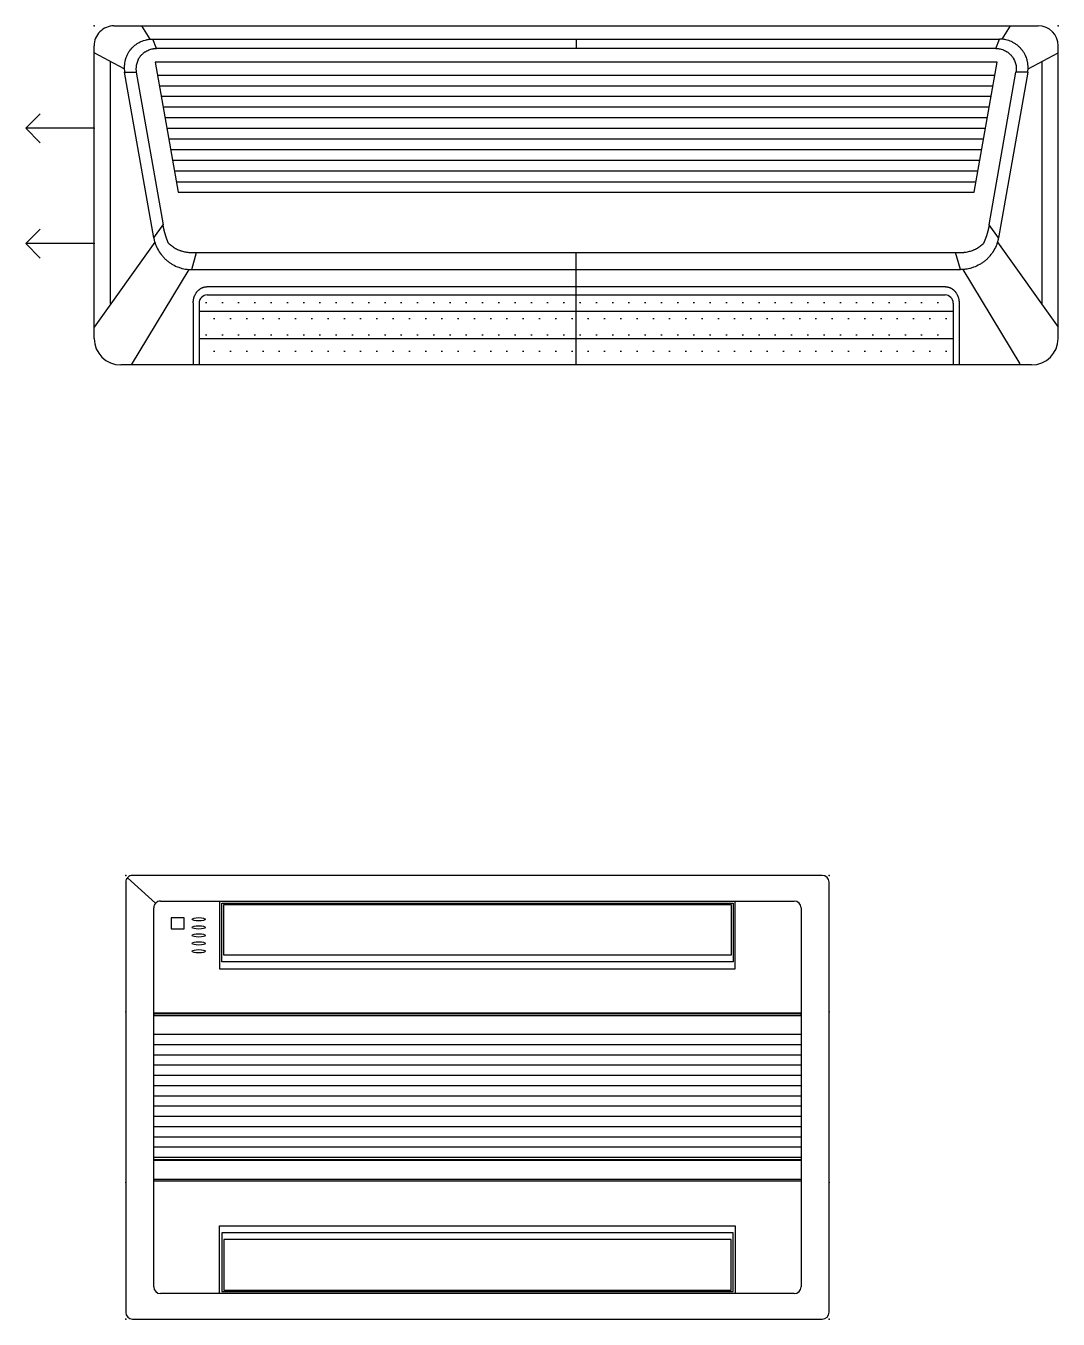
# Model space of a CAD drawing. Header units: millimetres. Extents: x -1305 to 107762, y -9150 to 56526.
# Drawn here: x 55160 to 56671, y 34825 to 36719 of the extents above; entities that cross this region are included whole.
import ezdxf
from ezdxf.lldxf.tags import DXFTag

# ---------------------------------------------------------------- set-up
doc = ezdxf.new("R2010")
doc.units = ezdxf.units.MM
for name, color, linetype in [('DVM_INDOOR', 7, 'Continuous'), ('DVM_UNIT_BP', 7, 'Continuous'), ('DVM_UNIT_DP', 4, 'Continuous'), ('DVM_UNIT_LP', 3, 'Continuous')]:
    doc.layers.add(name, color=color, linetype=linetype)
tags = doc.linetypes.add('ACAD_ISO02W100', pattern=[15, 12, -3]).pattern_tags.tags
tags[6:7] = [DXFTag(74, 4), DXFTag(75, 0), DXFTag(340, '0'), DXFTag(46, 1.0), DXFTag(50, 0.0), DXFTag(44, 0.0), DXFTag(45, 0.0)]
tags[4:5] = [DXFTag(74, 4), DXFTag(75, 0), DXFTag(340, '0'), DXFTag(46, 1.0), DXFTag(50, 0.0), DXFTag(44, 0.0), DXFTag(45, 0.0)]

# ---------------------------------------------------------------- blocks, each defined once
blk = doc.blocks.new('ID_C_2_S_T')
at = {"layer": 'DVM_INDOOR'}
for points in [[(-474, 123), (-474, 120), (474, 120), (474, 123)], [(-474, -120), (-474, -123), (474, -123), (474, -120)]]:
    blk.add_hatch(color=0, dxfattribs=at).paths.add_polyline_path(points)
at = {"layer": 'DVM_INDOOR', "color": 0}
for p, q in [((505, 325), (-505, 325)), ((-515, 315), (-515, -315)), ((515, -315), (515, 315)), ((-464, 287.5), (464, 287.5)), ((-377.4, 188.4), (-377.4, 287.5)), ((-374.4, 284.5), (-374.4, 198.4)), ((374.4, 284.5), (-374.4, 284.5)), ((374.4, 198.4), (374.4, 284.5)), ((377.4, 287.5), (377.4, 188.4)), ((-474, -277.5), (-474, 277.5)), ((-371.4, 282.5), (-371.4, 208.4)), ((371.4, 282.5), (-371.4, 282.5)), ((371.4, 208.4), (371.4, 282.5)), ((474, 277.5), (474, -277.5)), ((-371.4, 208.4), (371.4, 208.4)), ((-374.4, 198.4), (374.4, 198.4)), ((377.4, 188.4), (-377.4, 188.4)), ((-474, 123), (474, 123)), ((474, 120), (-474, 120)), ((474, 92.3), (-474, 92.3)), ((-474, 91.7), (474, 91.7)), ((474, 87.7), (-474, 87.7)), ((474, 72.7), (-474, 72.7)), ((474, 57.7), (-474, 57.7)), ((474, 42.7), (-474, 42.7)), ((474, 27.7), (-474, 27.7)), ((474, 12.7), (-474, 12.7)), ((474, -2.3), (-474, -2.3)), ((474, -17.3), (-474, -17.3)), ((474, -32.3), (-474, -32.3)), ((474, -47.3), (-474, -47.3)), ((474, -62.3), (-474, -62.3)), ((474, -77.3), (-474, -77.3)), ((474, -92.3), (-474, -92.3)), ((-474, -120), (474, -120)), ((-474, -123), (-474, -120)), ((474, -123), (-474, -123)), ((474, -123), (474, -120)), ((377.4, -188.4), (-377.4, -188.4)), ((-377.4, -188.4), (-377.4, -287.5)), ((377.4, -287.5), (377.4, -188.4)), ((-374.4, -284.5), (-374.4, -198.4)), ((-374.4, -198.4), (374.4, -198.4)), ((374.4, -198.4), (374.4, -284.5)), ((-371.4, -282.5), (-371.4, -208.4)), ((-371.4, -208.4), (371.4, -208.4)), ((371.4, -208.4), (371.4, -282.5)), ((448.5, -246.9), (429.3, -246.9)), ((429.3, -246.9), (429.3, -262.8)), ((429.3, -262.8), (448.5, -262.8)), ((448.5, -262.8), (448.5, -246.9)), ((371.4, -282.5), (-371.4, -282.5)), ((464, -287.5), (-464, -287.5)), ((374.4, -284.5), (-374.4, -284.5)), ((-505, -325), (505, -325))]:
    blk.add_line(p, q, dxfattribs=at)
at = {"layer": 'DVM_INDOOR', "color": 0, "linetype": 'ACAD_ISO02W100'}
blk.add_line((471.1, -284.6), (512.4, -321.7), dxfattribs=at)
at = {"layer": 'DVM_INDOOR', "color": 0}
for points in [[(474, 120), (-474, 120), (-474, 123), (474, 123)], [(-474, -123), (474, -123), (474, -120), (-474, -120)]]:
    blk.add_lwpolyline(points, close=True, dxfattribs=at)
for centre, start, end in [((-505, 315), 90, 180), ((505, 315), 0, 90), ((-464, 277.5), 90, 180), ((464, 277.5), 0, 90), ((-464, -277.5), 180, 270), ((464, -277.5), 270, 0), ((-505, -315), 180, 270), ((505, -315), 270, 0)]:
    blk.add_arc(centre, 10, start, end, dxfattribs=at)
for centre in [(408, -213.9), (408, -225.4), (408, -237.1), (408, -248.9), (408, -260.7)]:
    blk.add_ellipse(centre, major_axis=(-9.79, 0), ratio=0.249877, dxfattribs=at)
at = {"layer": 'DVM_UNIT_BP'}
for p in [(-515, 325), (515, 325), (-515, -325), (515, -325)]:
    blk.add_point(p, dxfattribs=at)
at = {"layer": 'DVM_UNIT_DP'}
for p in [(515, 125), (-515, -125)]:
    blk.add_point(p, dxfattribs=at)
at = {"layer": 'DVM_UNIT_LP'}
for p in [(-515, 125), (515, -125)]:
    blk.add_point(p, dxfattribs=at)
blk = doc.blocks.new('DVM_DP_VEC')
at = {"layer": 'DVM_UNIT_DP', "color": 0}
blk.add_line((0, 0), (100, 0), dxfattribs=at)
blk.add_lwpolyline([(78.8, 21.2), (100, 0), (78.8, -21.2)], dxfattribs=at)
blk.add_point((0, 0), dxfattribs=at)
blk = doc.blocks.new('DVM_LP_VEC')
at = {"layer": 'DVM_UNIT_LP', "color": 0}
blk.add_line((0, 0), (100, 0), dxfattribs=at)
blk.add_lwpolyline([(78.8, 21.2), (100, 0), (78.8, -21.2)], dxfattribs=at)
blk.add_point((0, 0), dxfattribs=at)
blk = doc.blocks.new('DVM_ID_CST_WF1W_AP_1200X138X450_T_BLO')
at = {"layer": 'DVM_INDOOR'}
h = blk.add_hatch(dxfattribs=at)
h.set_pattern_fill('DOTS', color=0, scale=15)
h.paths.add_polyline_path([(552.2, 418.2), (-552.2, 418.2), (-552.2, 406.2, 0.414214), (-540.2, 394.2), (540.2, 394.2, 0.414214), (552.2, 406.2)])
h.paths.add_polyline_path([(552.2, 457.7), (-552.2, 457.7), (-552.2, 418.2), (552.2, 418.2)])
h.paths.add_polyline_path([(552.2, 496.7), (-552.2, 496.7), (-552.2, 457.7), (552.2, 457.7)])
at = {"layer": 'DVM_INDOOR', "color": 0}
for p, q in [((-666.8, 496.7), (666.8, 496.7)), ((-650.2, 495.1), (-566.7, 356.9)), ((-560.7, 405.7), (-560.7, 496.7)), ((-552.2, 406.2), (-552.2, 496.7)), ((0, 496.7), (0, 382)), ((552.2, 406.2), (552.2, 496.7)), ((560.7, 405.7), (560.7, 496.7)), ((651.2, 496.7), (566.7, 356.9)), ((-705.8, 457.7), (-705.8, 29)), ((552.2, 457.7), (-552.2, 457.7)), ((705.8, 457.7), (705.8, 29)), ((-617, 316.7), (-705.8, 441.3)), ((617, 316.7), (705.8, 441.3)), ((-552.2, 418.2), (552.2, 418.2)), ((-681.7, 52.4), (-681.7, 406.6)), ((681.7, 406.6), (681.7, 52.4)), ((540.2, 394.2), (-540.2, 394.2)), ((540.1, 382), (-540.2, 382)), ((0, 382), (0, 331.9)), ((562.6, 357), (-562.6, 357)), ((-562.6, 357), (-555.7, 331.9)), ((562.6, 357), (555.7, 331.9)), ((549.5, 331.9), (-549.3, 331.9)), ((-661.2, 67.9), (-618.4, 310.6)), ((-618.4, 310.6), (-604.8, 291.3)), ((618.4, 310.6), (604.8, 291.3)), ((618.4, 310.6), (661.2, 67.9)), ((-604.8, 291.3), (-644.1, 67.9)), ((644.1, 67.9), (604.8, 291.3)), ((-582.8, 243.7), (-616.6, 53.1)), ((-585.5, 228.7), (585.5, 228.7)), ((582.9, 243.7), (-582.8, 243.7)), ((616.6, 53.1), (582.9, 243.7)), ((-588.3, 213), (588.3, 213)), ((-591, 197.3), (591.1, 197.3)), ((-593.8, 181.7), (593.8, 181.7)), ((-596.6, 166), (596.6, 166)), ((-602.1, 134.7), (602.1, 134.7)), ((-599.4, 150.4), (599.4, 150.4)), ((-604.9, 119.1), (604.9, 119.1)), ((-607.7, 103.4), (607.7, 103.4)), ((-610.4, 88.1), (610.4, 88.1)), ((-661.7, 62.9), (-705.8, 39.5)), ((-661.2, 67.9), (-644, 67.9)), ((-613.1, 72.6), (613.1, 72.6)), ((661.2, 67.9), (644.1, 67.9)), ((661.7, 62.9), (705.8, 39.5)), ((-616.6, 53.1), (616.6, 53.1)), ((-623.9, 19.5), (-636.1, 0)), ((-614.6, 33), (-620, 19.3)), ((620, 19.3), (-620, 19.3)), ((-614.6, 33), (614.6, 33)), ((0, 19.3), (0, 33)), ((614.6, 33), (620, 19.3)), ((623.9, 19.5), (636.1, 0)), ((676.8, 0), (-676.8, 0))]:
    blk.add_line(p, q, dxfattribs=at)
for centre, radius, start, end in [((-666.8, 457.7), 39, 90, 180), ((666.8, 457.7), 39, 0, 90), ((-540.2, 406.2), 12, 180, 270), ((540.2, 406.2), 12, 270, 0), ((-676.8, 29), 29, 180, 270), ((676.8, 29), 29, 270, 0)]:
    blk.add_arc(centre, radius, start, end, dxfattribs=at)
for points, knots in [([(-540.2, 382), (-540.5, 382), (-540.9, 382.1), (-541.6, 382.1), (-542.3, 382.2), (-543.4, 382.3), (-544.5, 382.5), (-545.2, 382.7), (-545.7, 382.9), (-545.9, 382.9), (-546.1, 383), (-546.2, 383.1), (-546.4, 383.1), (-546.8, 383.3), (-547.2, 383.4), (-547.9, 383.7), (-548.6, 384), (-549.5, 384.6), (-550.1, 384.9), (-550.7, 385.3), (-551, 385.6), (-551.4, 385.8), (-551.5, 385.9), (-551.6, 386), (-551.7, 386), (-551.9, 386.2), (-552.1, 386.3), (-552.5, 386.7), (-553, 387.2), (-553.5, 387.7), (-554.3, 388.4), (-554.8, 389), (-555.5, 389.8), (-555.7, 390.1), (-555.9, 390.5), (-556, 390.6), (-556.1, 390.7), (-556.2, 390.8), (-556.3, 391), (-556.4, 391.2), (-556.9, 391.9), (-557.3, 392.5), (-558, 393.8), (-558.3, 394.5), (-558.7, 395.5), (-558.8, 395.8), (-559, 396.3), (-559.1, 396.5), (-559.2, 396.8), (-559.3, 397), (-559.6, 397.8), (-559.8, 398.5), (-560.1, 399.9), (-560.3, 400.6), (-560.5, 402.1), (-560.6, 402.8), (-560.7, 404.2), (-560.7, 404.9), (-560.7, 405.7)], [0, 0, 0, 0, 0.03125, 0.03125, 0.0625, 0.09375, 0.125, 0.15625, 0.15625, 0.171875, 0.171875, 0.179687, 0.179687, 0.1875, 0.21875, 0.21875, 0.25, 0.28125, 0.3125, 0.3125, 0.34375, 0.34375, 0.351563, 0.351563, 0.359375, 0.359375, 0.375, 0.375, 0.40625, 0.4375, 0.4375, 0.5, 0.5, 0.53125, 0.53125, 0.539063, 0.539063, 0.546875, 0.546875, 0.5625, 0.5625, 0.625, 0.625, 0.6875, 0.6875, 0.71875, 0.71875, 0.734375, 0.734375, 0.75, 0.75, 0.8125, 0.8125, 0.875, 0.875, 0.9375, 0.9375, 1, 1, 1, 1]), ([(560.7, 405.7), (560.7, 405.3), (560.7, 404.9), (560.7, 404.4), (560.6, 404.2), (560.6, 403.8), (560.6, 403.7), (560.5, 402.8), (560.5, 402), (560.2, 400.6), (560.1, 399.9), (559.7, 398.5), (559.5, 397.8), (559.2, 396.8), (559.1, 396.5), (558.9, 396), (558.9, 396), (558.8, 395.8), (558.8, 395.7), (558.7, 395.5), (558.6, 395.3), (558.2, 394.5), (557.9, 393.8), (557.3, 392.5), (556.9, 391.9), (556.3, 391), (556.1, 390.7), (555.8, 390.3), (555.6, 390), (555.4, 389.8), (555.3, 389.7), (555.3, 389.6), (554.8, 389), (554.3, 388.4), (553.3, 387.4), (552.7, 386.9), (551.9, 386.2), (551.6, 386), (551.2, 385.7), (551, 385.6), (550.8, 385.4), (550.7, 385.4), (550.6, 385.2), (550.2, 385), (549.5, 384.6), (548.5, 384), (547.6, 383.6), (546.9, 383.3), (546.2, 383.1), (545.9, 382.9), (545.4, 382.8), (545.3, 382.8), (545.2, 382.7), (545.1, 382.7), (544.8, 382.6), (544.6, 382.6), (544.1, 382.5), (543.4, 382.3), (542.3, 382.2), (541.6, 382.1), (540.9, 382.1), (540.5, 382), (540.1, 382)], [0, 0, 0, 0, 0.03125, 0.03125, 0.046875, 0.046875, 0.0625, 0.0625, 0.125, 0.125, 0.1875, 0.1875, 0.25, 0.25, 0.28125, 0.28125, 0.289062, 0.289062, 0.296875, 0.296875, 0.3125, 0.3125, 0.375, 0.375, 0.4375, 0.4375, 0.46875, 0.46875, 0.484375, 0.492187, 0.492187, 0.5, 0.5, 0.5625, 0.5625, 0.625, 0.625, 0.65625, 0.65625, 0.671875, 0.671875, 0.679687, 0.679687, 0.6875, 0.71875, 0.75, 0.78125, 0.8125, 0.8125, 0.84375, 0.84375, 0.851562, 0.851562, 0.859375, 0.859375, 0.875, 0.875, 0.90625, 0.9375, 0.96875, 0.96875, 1, 1, 1, 1]), ([(-617, 316.7), (-616.8, 317.1), (-616.5, 318.2), (-615, 322.4), (-611.9, 329.1), (-607.1, 335.9), (-602.6, 340.7), (-599, 344), (-595.1, 347), (-589.5, 350.5), (-583.5, 353.2), (-578.5, 354.8), (-576.7, 355.3), (-576.4, 355.3)], [0, 0, 0, 0, 0.018789, 0.060827, 0.22898, 0.397132, 0.481209, 0.565285, 0.649361, 0.733437, 0.90159, 0.985666, 1, 1, 1, 1]), ([(-576.4, 355.3), (-575.1, 355.7), (-572.9, 356.1), (-570, 356.6), (-568, 356.8), (-567, 356.9), (-566.7, 356.9)], [0, 0, 0, 0, 0.416362, 0.665809, 0.915256, 1, 1, 1, 1]), ([(-566.7, 356.9), (-566.1, 356.9), (-564.8, 357), (-563.4, 357), (-562.6, 357)], [0, 0, 0, 0, 0.39769, 1, 1, 1, 1]), ([(566.7, 356.9), (566.1, 356.9), (564.8, 357), (563.4, 357), (562.6, 357)], [0, 0, 0, 0, 0.39769, 1, 1, 1, 1]), ([(576.4, 355.3), (575.1, 355.7), (572.9, 356.1), (570, 356.6), (568, 356.8), (567, 356.9), (566.7, 356.9)], [0, 0, 0, 0, 0.416362, 0.665809, 0.915256, 1, 1, 1, 1]), ([(617, 316.7), (616.8, 317.1), (616.5, 318.2), (615, 322.4), (611.9, 329.1), (607.1, 335.9), (602.6, 340.7), (599, 344), (595.1, 347), (589.5, 350.5), (583.5, 353.2), (578.5, 354.8), (576.7, 355.3), (576.4, 355.3)], [0, 0, 0, 0, 0.018789, 0.060827, 0.22898, 0.397132, 0.481209, 0.565285, 0.649361, 0.733437, 0.90159, 0.985666, 1, 1, 1, 1]), ([(-549.3, 331.9), (-553.5, 331.9), (-557.7, 331.9), (-562.2, 331.9), (-562.6, 331.9), (-563, 331.9), (-563.2, 331.9), (-563.3, 331.9), (-563.4, 331.9), (-564, 331.9), (-565.1, 331.9), (-566.2, 331.9), (-566.8, 331.8), (-567, 331.8), (-567.2, 331.8), (-567.6, 331.8), (-568, 331.7), (-569.3, 331.6), (-570.3, 331.4), (-572.4, 331.1), (-573.4, 330.9), (-575.5, 330.4), (-576.5, 330.1), (-578.4, 329.5), (-579.4, 329.2), (-580.9, 328.6), (-581.4, 328.4), (-582.1, 328.1), (-582.4, 328), (-582.7, 327.8), (-582.8, 327.8), (-583.1, 327.7), (-584.2, 327.2), (-585.2, 326.7), (-587.1, 325.7), (-588.9, 324.6), (-590.6, 323.5), (-592.3, 322.3), (-593.1, 321.6), (-594.7, 320.3), (-595.5, 319.6), (-596.3, 318.9)], [0, 0, 0, 0, 0.25, 0.25, 0.265625, 0.273437, 0.273437, 0.277344, 0.277344, 0.28125, 0.3125, 0.34375, 0.34375, 0.351562, 0.351562, 0.359375, 0.375, 0.375, 0.4375, 0.4375, 0.5, 0.5, 0.5625, 0.5625, 0.625, 0.625, 0.65625, 0.65625, 0.671875, 0.671875, 0.679687, 0.679687, 0.6875, 0.75, 0.75, 0.8125, 0.875, 0.875, 0.9375, 0.9375, 1, 1, 1, 1]), ([(597, 318.3), (596.2, 319), (595.4, 319.8), (594.5, 320.5), (594.4, 320.6), (594.2, 320.8), (594.1, 320.9), (593.8, 321.1), (593.1, 321.6), (592.5, 322.1), (591.2, 323.1), (590.4, 323.7), (588.6, 324.8), (586.8, 325.9), (584.9, 326.9), (583, 327.8), (581.8, 328.3), (580.4, 328.8), (580, 329), (579.8, 329), (579.6, 329.1), (579, 329.3), (578.5, 329.5), (577, 330), (576, 330.3), (573.9, 330.8), (572.9, 331), (570.8, 331.4), (569.8, 331.5), (567.7, 331.8), (566.6, 331.8), (565.3, 331.9), (564.9, 331.9), (564.5, 331.9), (564.2, 331.9), (564.1, 331.9), (563.7, 331.9), (563.4, 331.9), (562.9, 331.9), (562.6, 332), (561.8, 331.9), (561.3, 331.9), (560.5, 331.9), (560.2, 331.9), (559.7, 331.9), (559.4, 331.9), (558.6, 331.9), (558.1, 331.9), (557, 331.9), (555.4, 331.9), (553.8, 331.9), (551.6, 331.9), (550.6, 331.9), (549.5, 331.9)], [0, 0, 0, 0, 0.0625, 0.0625, 0.070313, 0.070313, 0.078125, 0.078125, 0.09375, 0.125, 0.125, 0.1875, 0.1875, 0.25, 0.3125, 0.3125, 0.375, 0.390625, 0.398438, 0.398438, 0.40625, 0.40625, 0.4375, 0.4375, 0.5, 0.5, 0.5625, 0.5625, 0.625, 0.625, 0.6875, 0.6875, 0.703125, 0.710938, 0.710938, 0.71875, 0.71875, 0.734375, 0.734375, 0.75, 0.75, 0.78125, 0.78125, 0.796875, 0.796875, 0.8125, 0.8125, 0.84375, 0.84375, 0.875, 0.9375, 0.9375, 1, 1, 1, 1]), ([(-618.4, 310.6), (-618.1, 312.2), (-617.7, 314.3), (-617.1, 316.3), (-617, 316.7)], [0, 0, 0, 0, 0.783378, 1, 1, 1, 1]), ([(-604.8, 291.3), (-604.8, 291.4), (-604.8, 291.5), (-604.8, 291.7), (-604.7, 291.8), (-604.7, 292), (-604.7, 292.1), (-604.7, 292.3), (-604.6, 292.4), (-604.6, 292.6), (-604.6, 292.7), (-604.5, 292.9), (-604.5, 293), (-604.5, 293.2), (-604.5, 293.3), (-604.4, 293.5), (-604.4, 293.7), (-604.3, 294), (-604.3, 294.2), (-604.3, 294.3), (-604.2, 294.5), (-604.2, 294.6), (-604.2, 294.8), (-604.2, 295), (-604.1, 295.2), (-604.1, 295.4), (-604, 295.6), (-604, 295.8), (-603.9, 295.9), (-603.9, 296.1), (-603.9, 296.2), (-603.9, 296.3), (-603.8, 296.5), (-603.8, 296.6), (-603.8, 296.7), (-603.7, 296.8), (-603.7, 296.9), (-603.7, 297), (-603.7, 297.1), (-603.7, 297.2), (-603.7, 297.2), (-603.6, 297.4), (-603.6, 297.5), (-603.5, 297.8), (-603.5, 298), (-603.4, 298.3), (-603.3, 298.5), (-603.3, 298.8), (-603.2, 299), (-603.2, 299.2), (-603.1, 299.4), (-603.1, 299.6), (-603, 299.8), (-603, 300), (-602.9, 300.2), (-602.9, 300.5), (-602.8, 300.7), (-602.7, 301), (-602.7, 301.2), (-602.6, 301.4), (-602.5, 301.6), (-602.5, 301.8), (-602.4, 302), (-602.4, 302.2), (-602.3, 302.4), (-602.3, 302.6), (-602.2, 302.8), (-602.2, 302.9), (-602.2, 303), (-602.1, 303.1), (-602.1, 303.2), (-602.1, 303.3), (-602, 303.4), (-602, 303.5), (-602, 303.6), (-601.9, 303.7), (-601.9, 303.8), (-601.9, 303.9), (-601.9, 304), (-601.9, 304.1), (-601.8, 304.1), (-601.8, 304.2), (-601.8, 304.3), (-601.8, 304.4), (-601.7, 304.5), (-601.7, 304.6), (-601.7, 304.7), (-601.6, 304.8), (-601.6, 304.8), (-601.6, 304.9), (-601.6, 305), (-601.5, 305.1), (-601.5, 305.2), (-601.5, 305.3), (-601.4, 305.4), (-601.4, 305.5), (-601.4, 305.6), (-601.3, 305.8), (-601.3, 306), (-601.2, 306.2), (-601.1, 306.5), (-601, 306.7), (-601, 306.9), (-600.9, 307.1), (-600.8, 307.3), (-600.8, 307.5), (-600.7, 307.6), (-600.7, 307.8), (-600.6, 307.9), (-600.6, 308), (-600.6, 308.1), (-600.6, 308.2), (-600.5, 308.2), (-600.5, 308.3), (-600.5, 308.5), (-600.4, 308.6), (-600.4, 308.7), (-600.3, 308.9), (-600.2, 309.1), (-600.1, 309.4), (-600, 309.6), (-600, 309.9), (-599.9, 310.1), (-599.8, 310.4), (-599.7, 310.6), (-599.6, 310.8), (-599.6, 310.9), (-599.5, 311), (-599.5, 311.1), (-599.4, 311.3), (-599.4, 311.5), (-599.3, 311.6), (-599.2, 311.9), (-599.1, 312.1), (-599.1, 312.3), (-599, 312.5), (-598.9, 312.7), (-598.9, 312.8), (-598.8, 312.9), (-598.8, 313), (-598.8, 313), (-598.8, 313.1), (-598.8, 313.1), (-598.8, 313.1), (-598.8, 313.1), (-598.7, 313.1), (-598.7, 313.1), (-598.7, 313.1), (-598.7, 313.1), (-598.7, 313.1), (-598.7, 313.2), (-598.7, 313.2), (-598.7, 313.2), (-598.7, 313.2), (-598.7, 313.3), (-598.7, 313.3), (-598.7, 313.4), (-598.6, 313.4), (-598.6, 313.4), (-598.6, 313.5), (-598.6, 313.6), (-598.5, 313.6), (-598.5, 313.7), (-598.5, 313.8), (-598.5, 313.8), (-598.4, 314), (-598.3, 314.3), (-598.1, 314.8), (-597.9, 315.2), (-597.8, 315.5), (-597.6, 315.9), (-597.5, 316.3), (-597.3, 316.6), (-597.2, 316.9), (-597, 317.3), (-596.9, 317.6), (-596.8, 317.9), (-596.6, 318.2), (-596.5, 318.6), (-596.4, 318.8), (-596.3, 318.9)], [0, 0, 0, 0, 0.005345, 0.010694, 0.016047, 0.021403, 0.026762, 0.032125, 0.037492, 0.042862, 0.048236, 0.053613, 0.058994, 0.064378, 0.069766, 0.075157, 0.083856, 0.091729, 0.098776, 0.104996, 0.110391, 0.115168, 0.120569, 0.126795, 0.133847, 0.141725, 0.150429, 0.155865, 0.161133, 0.166233, 0.171166, 0.175932, 0.18053, 0.18496, 0.189223, 0.193318, 0.197246, 0.201007, 0.20379, 0.205804, 0.207051, 0.211105, 0.217833, 0.226932, 0.236211, 0.245234, 0.254001, 0.262513, 0.27075, 0.277997, 0.284254, 0.290013, 0.296989, 0.305329, 0.315033, 0.323693, 0.332178, 0.340488, 0.348624, 0.356585, 0.364371, 0.371983, 0.379421, 0.386684, 0.393773, 0.400688, 0.405035, 0.409307, 0.413505, 0.417626, 0.421673, 0.425645, 0.429542, 0.433304, 0.436904, 0.440342, 0.443618, 0.446731, 0.449375, 0.452102, 0.454912, 0.457804, 0.46078, 0.463837, 0.466978, 0.470201, 0.473497, 0.476832, 0.480204, 0.483612, 0.487055, 0.490536, 0.494052, 0.497604, 0.501193, 0.504818, 0.508479, 0.512176, 0.52176, 0.530857, 0.539467, 0.547591, 0.555228, 0.56238, 0.569046, 0.575226, 0.580921, 0.586131, 0.590855, 0.595095, 0.597495, 0.600343, 0.60364, 0.607385, 0.611579, 0.61622, 0.621309, 0.626846, 0.636334, 0.645707, 0.654965, 0.664108, 0.673136, 0.68205, 0.690848, 0.699533, 0.702193, 0.705712, 0.710089, 0.715323, 0.721414, 0.728362, 0.736166, 0.744825, 0.75434, 0.761032, 0.766778, 0.771578, 0.775432, 0.778342, 0.780305, 0.781325, 0.781703, 0.782013, 0.782273, 0.782563, 0.7829, 0.783137, 0.783522, 0.784055, 0.784735, 0.785562, 0.786536, 0.787658, 0.788927, 0.790344, 0.791907, 0.793618, 0.795476, 0.797482, 0.799634, 0.801934, 0.804381, 0.806974, 0.809715, 0.812603, 0.828763, 0.844342, 0.859341, 0.873759, 0.887598, 0.900858, 0.913541, 0.925893, 0.938244, 0.950595, 0.962946, 0.975298, 0.987649, 1, 1, 1, 1]), ([(597, 318.3), (597, 318.3), (597, 318.2), (597.1, 318), (597.1, 317.9), (597.2, 317.8), (597.2, 317.7), (597.2, 317.6), (597.3, 317.5), (597.3, 317.5), (597.3, 317.4), (597.4, 317.3), (597.4, 317.2), (597.5, 317.1), (597.6, 316.8), (597.7, 316.5), (597.8, 316.1), (598, 315.8), (598.1, 315.6), (598.1, 315.4), (598.2, 315.3), (598.2, 315.2), (598.3, 315), (598.4, 314.6), (598.6, 314.1), (598.8, 313.6), (599, 313.1), (599.1, 312.7), (599.3, 312.3), (599.4, 311.9), (599.5, 311.6), (599.7, 311.2), (599.8, 310.9), (599.9, 310.5), (600, 310.1), (600.2, 309.7), (600.3, 309.4), (600.4, 309), (600.5, 308.6), (600.6, 308.3), (600.7, 308.1), (600.7, 308), (600.7, 308), (600.7, 308), (600.8, 307.9), (600.8, 307.9), (600.8, 307.8), (600.8, 307.8), (600.8, 307.7), (600.9, 307.6), (600.9, 307.3), (601, 307.1), (601.1, 306.8), (601.2, 306.5), (601.3, 306.3), (601.3, 306.1), (601.4, 305.9), (601.4, 305.7), (601.5, 305.5), (601.5, 305.4), (601.6, 305.2), (601.6, 305), (601.7, 304.9), (601.7, 304.9), (601.7, 304.8), (601.7, 304.8), (601.7, 304.8), (601.7, 304.7), (601.8, 304.5), (601.9, 304.3), (601.9, 304), (602.1, 303.6), (602.2, 303.3), (602.3, 302.9), (602.3, 302.6), (602.4, 302.4), (602.5, 302.2), (602.5, 302), (602.6, 301.8), (602.6, 301.7), (602.6, 301.7), (602.6, 301.6), (602.6, 301.5), (602.7, 301.4), (602.7, 301.3), (602.8, 301), (602.8, 300.8), (602.9, 300.5), (603, 300.3), (603, 300), (603.1, 299.8), (603.1, 299.7), (603.1, 299.6), (603.1, 299.5), (603.2, 299.3), (603.3, 299.1), (603.3, 298.7), (603.4, 298.4), (603.5, 298), (603.6, 297.7), (603.6, 297.5), (603.7, 297.2), (603.7, 297), (603.8, 296.9), (603.8, 296.7), (603.8, 296.6), (603.9, 296.5), (603.9, 296.4), (603.9, 296.3), (603.9, 296.1), (604, 296), (604, 295.9), (604, 295.8), (604, 295.7), (604, 295.6), (604, 295.6), (604.1, 295.6), (604.1, 295.5), (604.1, 295.5), (604.1, 295.4), (604.1, 295.2), (604.2, 295), (604.2, 294.9), (604.2, 294.7), (604.3, 294.5), (604.3, 294.3), (604.3, 294.1), (604.4, 294), (604.4, 293.9), (604.4, 293.8), (604.4, 293.7), (604.4, 293.6), (604.5, 293.4), (604.5, 293.2), (604.6, 292.9), (604.6, 292.6), (604.7, 292.3), (604.7, 292), (604.8, 291.7), (604.8, 291.4), (604.8, 291.3)], [0, 0, 0, 0, 0.005728, 0.010931, 0.015611, 0.019767, 0.023398, 0.026504, 0.029085, 0.031592, 0.03334, 0.036243, 0.0403, 0.045514, 0.058237, 0.070797, 0.083191, 0.095309, 0.104897, 0.111062, 0.113364, 0.116785, 0.121326, 0.141344, 0.160639, 0.179209, 0.197051, 0.214166, 0.230551, 0.24332, 0.2563, 0.269492, 0.282895, 0.29651, 0.310337, 0.324375, 0.338626, 0.353089, 0.367765, 0.382653, 0.386301, 0.38922, 0.390789, 0.391579, 0.392676, 0.394104, 0.395862, 0.39795, 0.400368, 0.403116, 0.414805, 0.425577, 0.435431, 0.444826, 0.454221, 0.463616, 0.469147, 0.474998, 0.481169, 0.48766, 0.494471, 0.500882, 0.505134, 0.507147, 0.507929, 0.509134, 0.510072, 0.511278, 0.517763, 0.5266, 0.537792, 0.551338, 0.567241, 0.578828, 0.589226, 0.598434, 0.606452, 0.613279, 0.618915, 0.622732, 0.624327, 0.626484, 0.62948, 0.633317, 0.637995, 0.647705, 0.65734, 0.666898, 0.676379, 0.685328, 0.692199, 0.696864, 0.699104, 0.702394, 0.706736, 0.720536, 0.733594, 0.745909, 0.757482, 0.768312, 0.778399, 0.787743, 0.796342, 0.800505, 0.804717, 0.808976, 0.813284, 0.817641, 0.822045, 0.826498, 0.831, 0.835311, 0.83905, 0.842212, 0.844797, 0.846805, 0.848054, 0.848609, 0.850445, 0.854167, 0.859774, 0.866485, 0.873151, 0.879761, 0.886315, 0.892813, 0.899255, 0.904589, 0.908992, 0.912463, 0.915008, 0.918234, 0.923447, 0.934425, 0.94539, 0.95634, 0.967276, 0.978198, 0.989106, 1, 1, 1, 1]), ([(618.4, 310.6), (618.1, 312.2), (617.7, 314.3), (617.1, 316.3), (617, 316.7)], [0, 0, 0, 0, 0.783378, 1, 1, 1, 1]), ([(-661.7, 62.9), (-661.8, 62.3), (-661.8, 60.9), (-661.7, 58.1), (-661.4, 55), (-661, 52.8), (-660.8, 52)], [0, 0, 0, 0, 0.160487, 0.368001, 0.78303, 1, 1, 1, 1]), ([(-661.2, 67.9), (-661.4, 66.4), (-661.6, 64.7), (-661.7, 63), (-661.7, 62.9)], [0, 0, 0, 0, 0.898221, 1, 1, 1, 1]), ([(-640.8, 48.5), (-640.9, 48.7), (-642, 50.7), (-643.3, 54), (-644.2, 58.2), (-644.5, 60.9), (-644.5, 63.1), (-644.5, 65.2), (-644.3, 66.8), (-644.1, 67.9)], [0, 0, 0, 0, 0.029129, 0.352752, 0.514564, 0.676376, 0.757282, 0.838188, 1, 1, 1, 1]), ([(640.8, 48.5), (640.9, 48.7), (642, 50.7), (643.3, 54), (644.2, 58.2), (644.5, 60.9), (644.5, 63.1), (644.5, 65.2), (644.3, 66.8), (644.1, 67.9)], [0, 0, 0, 0, 0.029129, 0.352752, 0.514564, 0.676376, 0.757282, 0.838188, 1, 1, 1, 1]), ([(657.9, 43.3), (658.9, 45.4), (660.2, 49.1), (661.3, 54.3), (661.7, 58.1), (661.8, 60.9), (661.8, 62.3), (661.7, 62.9)], [0, 0, 0, 0, 0.34983, 0.57506, 0.800291, 0.912906, 1, 1, 1, 1]), ([(661.7, 62.9), (661.7, 63), (661.6, 64.7), (661.4, 66.4), (661.2, 67.9)], [0, 0, 0, 0, 0.101779, 1, 1, 1, 1]), ([(-660.8, 52), (-660.7, 51.3), (-659.9, 48.3), (-658.9, 45.4), (-657.9, 43.3)], [0, 0, 0, 0, 0.235033, 1, 1, 1, 1]), ([(-657.9, 43.3), (-657.6, 42.7), (-656.6, 40.7), (-655.1, 38.2), (-653.6, 36), (-652.6, 34.9), (-652, 34.1), (-651.7, 33.7), (-651.6, 33.6)], [0, 0, 0, 0, 0.173907, 0.563139, 0.757756, 0.855064, 0.952372, 1, 1, 1, 1]), ([(-614.6, 33), (-615.1, 33), (-616.2, 33.1), (-617.8, 33.2), (-619.5, 33.4), (-622.6, 34), (-626.3, 35.3), (-629.6, 37), (-631.4, 38.2), (-632.7, 39.2), (-634, 40.2), (-635.2, 41.3), (-636.2, 42.2), (-636.9, 43), (-637.4, 43.6), (-637.9, 44.3), (-638.6, 45.1), (-639.6, 46.5), (-640.3, 47.7), (-640.8, 48.5)], [0, 0, 0, 0, 0.050917, 0.101833, 0.15275, 0.203666, 0.407333, 0.509166, 0.560082, 0.610999, 0.661916, 0.712832, 0.763749, 0.789207, 0.814665, 0.840124, 0.865582, 0.916498, 1, 1, 1, 1]), ([(640.8, 48.5), (640.4, 47.7), (639.6, 46.5), (638.6, 45.1), (638, 44.3), (637.5, 43.6), (636.9, 43), (636.2, 42.2), (635.2, 41.3), (634, 40.2), (632.8, 39.2), (631.4, 38.2), (629.6, 37), (626.3, 35.3), (622.7, 34), (619.5, 33.4), (617.9, 33.2), (616.2, 33.1), (615.2, 33), (614.6, 33)], [0, 0, 0, 0, 0.083502, 0.134418, 0.159876, 0.185335, 0.210793, 0.236251, 0.287168, 0.338084, 0.389001, 0.439918, 0.490834, 0.592667, 0.796334, 0.84725, 0.898167, 0.949083, 1, 1, 1, 1]), ([(651.6, 33.6), (651.7, 33.7), (652, 34.1), (652.6, 34.9), (653.6, 36), (655.1, 38.2), (656.6, 40.7), (657.6, 42.7), (657.9, 43.3)], [0, 0, 0, 0, 0.047628, 0.144936, 0.242244, 0.436861, 0.826093, 1, 1, 1, 1]), ([(-651.6, 33.6), (-651.4, 33.4), (-651.1, 33), (-650.2, 32), (-648.8, 30.7), (-647.1, 29.2), (-645.4, 27.7), (-643.5, 26.4), (-641, 24.8), (-636.3, 22.3), (-631.2, 20.7), (-626.8, 19.8), (-625.1, 19.6), (-624.1, 19.5), (-623.9, 19.5)], [0, 0, 0, 0, 0.018221, 0.053912, 0.125293, 0.196674, 0.268054, 0.339435, 0.410816, 0.553578, 0.839101, 0.910482, 0.981863, 1, 1, 1, 1]), ([(-623.9, 19.5), (-623.4, 19.5), (-622.1, 19.4), (-620.7, 19.3), (-620, 19.3)], [0, 0, 0, 0, 0.427232, 1, 1, 1, 1]), ([(623.9, 19.5), (623.4, 19.5), (622.1, 19.4), (620.7, 19.3), (620, 19.3)], [0, 0, 0, 0, 0.427232, 1, 1, 1, 1]), ([(651.6, 33.6), (651.4, 33.4), (651.1, 33), (650.2, 32), (648.8, 30.7), (647.1, 29.2), (645.4, 27.7), (643.5, 26.4), (641, 24.8), (636.3, 22.3), (631.2, 20.7), (626.8, 19.8), (625.1, 19.6), (624.1, 19.5), (623.9, 19.5)], [0, 0, 0, 0, 0.018221, 0.053912, 0.125293, 0.196674, 0.268054, 0.339435, 0.410816, 0.553578, 0.839101, 0.910482, 0.981863, 1, 1, 1, 1])]:
    blk.add_open_spline(points, degree=3, knots=knots, dxfattribs=at)
at = {"layer": 'DVM_UNIT_BP'}
for p in [(-705.8, 0), (705.8, 0)]:
    blk.add_point(p, dxfattribs=at)
at = {"layer": 'DVM_UNIT_DP'}
blk.add_blockref('DVM_DP_VEC', (705.8, 318.9), dxfattribs=at)
at = {"layer": 'DVM_UNIT_LP'}
blk.add_blockref('DVM_LP_VEC', (705.8, 150), dxfattribs=at)

msp = doc.modelspace()

# ---------------------------------------------------------------- block references
at = {"layer": 'DVM_INDOOR', "ltscale": 20, "rotation": 180}
for name, p in [('DVM_ID_CST_WF1W_AP_1200X138X450_T_BLO', (55965.4, 36719.1)), ('ID_C_2_S_T', (55820.8, 35149.6))]:
    msp.add_blockref(name, p, dxfattribs=at)

doc.saveas('drawing.dxf')
